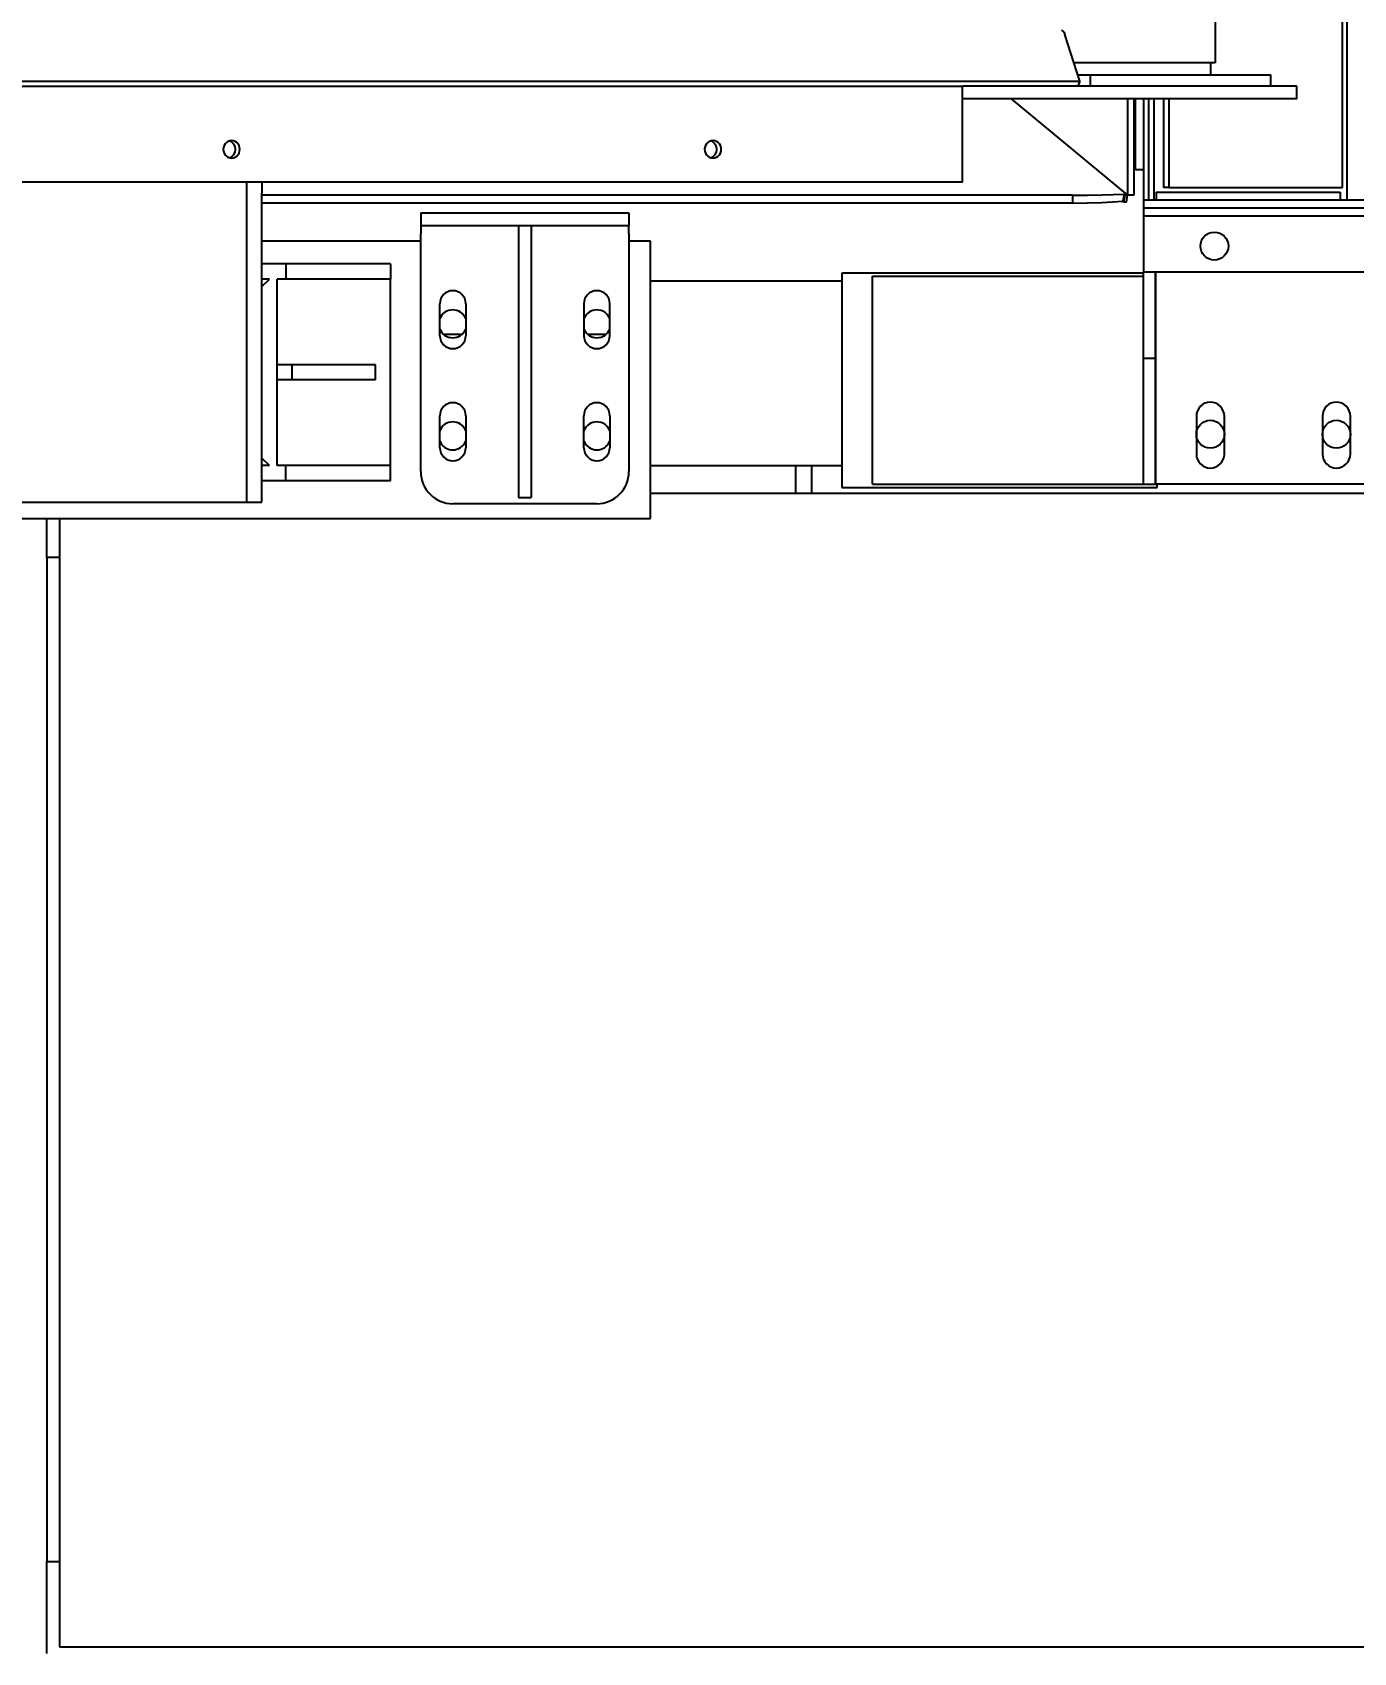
# Model space of a CAD drawing. Header units: millimetres. Extents: x 0 to 55611, y 0 to 32827.
# Drawn here: x 7772 to 8820, y 23646 to 24932 of the extents above; entities that cross this region are included whole.
import ezdxf

# ---------------------------------------------------------------- set-up
doc = ezdxf.new("R2010")
doc.units = ezdxf.units.MM
doc.header["$LTSCALE"] = 10
doc.header["$PDSIZE"] = -1
doc.linetypes.add('SLD-Continua', pattern=[0])
for name, color, linetype in [('CHUTE', 30, 'SLD-Continua'), ('EQUIPO', 30, 'SLD-Continua'), ('STRUC', 5, 'SLD-Continua')]:
    doc.layers.add(name, color=color, linetype=linetype)
doc.styles.add('1', font='romans.shx', dxfattribs={"height": 125})
doc.dimstyles.new('50', dxfattribs={"dimscale": 0, "dimtxt": 125, "dimasz": 125, "dimexe": 125, "dimexo": 125, "dimgap": 50, "dimtad": 1, "dimdec": 0, "dimlfac": 49.861111, "dimzin": 1, "dimtxsty": '1', "dimcen": 2.5, "dimclrd": 1, "dimclre": 1, "dimadec": 0, "dimazin": 0, "dimtfac": 1, "dimtdec": 0, "dimtmove": 0, "dimatfit": 3, "dimfxl": 1, "dimtzin": 1, "dimarcsym": 0})

# ---------------------------------------------------------------- blocks, each defined once
blk = doc.blocks.new('*D102')
at = {"color": 1, "lineweight": -2, "transparency": 16777216}
for p, q in [((2852.1, 28134.6), (2852.1, 29698.3)), ((14281.6, 24592.9), (14281.6, 29698.3)), ((2977.1, 29573.3), (14156.6, 29573.3))]:
    blk.add_line(p, q, dxfattribs=at)
at = {"color": 1, "transparency": 16777216}
for points in [[(2977.1, 29594.1), (2977.1, 29552.5), (2852.1, 29573.3)], [(14156.6, 29594.1), (14156.6, 29552.5), (14281.6, 29573.3)]]:
    blk.add_solid(points, dxfattribs=at)
at = {"layer": 'Defpoints', "color": 0, "transparency": 16777216}
for p in [(14281.6, 29573.3), (2852.1, 28009.6), (14281.6, 24467.9)]:
    blk.add_point(p, dxfattribs=at)
at = {"color": 0, "transparency": 16777216, "insert": (8566.3, 29748.3), "char_height": 125, "attachment_point": 2, "style": '1'}
blk.add_mtext('11430', dxfattribs=at)

msp = doc.modelspace()

# ---------------------------------------------------------------- linework, layer by layer
at = {"color": 7, "linetype": 'SLD-Continua', "lineweight": 25}
for p, q in [((8079.6, 24766.1), (7953.6, 24766.1)), ((8261.9, 24766.1), (8244.7, 24766.1)), ((8261.9, 24546.1), (8261.9, 24766.1)), ((8413.7, 24740.7), (8413.7, 24570.7)), ((8652.9, 24740.7), (8413.7, 24740.7)), ((8438, 24573.2), (8438, 24738.2)), ((8438, 24738.2), (8652.9, 24738.2)), ((8662.5, 24740.7), (8662.4, 24740.7)), ((8662.4, 24738.2), (8662.5, 24738.2)), ((8413.7, 24570.7), (8663.7, 24570.7)), ((8438, 24573.2), (8652.9, 24573.2)), ((8662.4, 24573.2), (8662.5, 24573.2)), ((8663.7, 24570.7), (8663.7, 24573.2)), ((7361.9, 24546.1), (8261.9, 24546.1))]:
    msp.add_line(p, q, dxfattribs=at)
for centre in [(8706, 24612.9), (8806, 24612.9)]:
    msp.add_circle(centre, 11.1, dxfattribs=at)
for centre, start, end in [((8105, 24700.5), 21.7868, 158.2132), ((8219.3, 24700.5), 21.7868, 158.2132), ((8105, 24700.5), 201.7868, 270), ((8105, 24700.5), 270, 338.2132), ((8219.3, 24700.5), 201.7868, 270), ((8219.3, 24700.5), 270, 338.2132), ((8105, 24611.6), 21.7868, 158.2132), ((8219.3, 24611.6), 21.7868, 158.2132), ((8105, 24611.6), 201.7868, 270), ((8105, 24611.6), 270, 338.2132), ((8219.3, 24611.6), 201.7868, 270), ((8219.3, 24611.6), 270, 338.2132)]:
    msp.add_arc(centre, 11.1, start, end, dxfattribs=at)
at = {"layer": 'CHUTE', "linetype": 'SLD-Continua', "lineweight": 25}
for p, q in [((8814.5, 24798.6), (8814.5, 26863.6)), ((8810.9, 24808.6), (8810.9, 26853.6)), ((8646.5, 24822.8), (8646.5, 24879)), ((8652.9, 24879), (8652.9, 24798.6)), ((8657.2, 24798.6), (8657.2, 24879)), ((8661.3, 24798.6), (8661.3, 24879)), ((8668.9, 24879), (8668.9, 24808.6)), ((8673, 24879), (8673, 24808.6)), ((8652.9, 24822.8), (8646.5, 24822.8)), ((8662.9, 24804.9), (8662.9, 24798.6)), ((8662.9, 24804.9), (8808.9, 24804.9)), ((8673, 24808.6), (8668.9, 24808.6)), ((8673, 24808.6), (8810.9, 24808.6)), ((8808.9, 24804.9), (8808.9, 24798.6)), ((9152.9, 24798.6), (8652.9, 24798.6)), ((8652.9, 24798.6), (8652.9, 24792.2)), ((8652.9, 24792.2), (8652.9, 24790.7)), ((9152.9, 24792.2), (8652.9, 24792.2)), ((8652.9, 24790.7), (8652.9, 24785.9)), ((9065.6, 24785.9), (8652.9, 24785.9)), ((8652.9, 24785.9), (8652.9, 24779.5)), ((8652.9, 24779.5), (8652.9, 24746.2)), ((8652.9, 24746.2), (8652.9, 24741.4)), ((9065.6, 24741.4), (8652.9, 24741.4)), ((8652.9, 24673.2), (8652.9, 24741.4)), ((8662.4, 24673.2), (8662.4, 24741.4)), ((8662.5, 24741.4), (8662.5, 24573.2)), ((8652.9, 24673.2), (8662.4, 24673.2)), ((8652.9, 24573.2), (8652.9, 24673.2)), ((8662.4, 24573.2), (8662.4, 24673.2)), ((8694.9, 24627.2), (8694.9, 24597.2)), ((8717.1, 24597.2), (8717.1, 24627.2)), ((8794.9, 24627.2), (8794.9, 24597.2)), ((8817.1, 24597.2), (8817.1, 24627.2)), ((8652.9, 24573.2), (8662.4, 24573.2)), ((8851.3, 24573.2), (8662.5, 24573.2))]:
    msp.add_line(p, q, dxfattribs=at)
msp.add_circle((8709.2, 24762.2), 11.1, dxfattribs=at)
for centre, start, end in [((8706, 24627.2), 0, 180), ((8806, 24627.2), 0, 180), ((8706, 24597.2), 180, 0), ((8806, 24597.2), 180, 0)]:
    msp.add_arc(centre, 11.1, start, end, dxfattribs=at)
at = {"layer": 'EQUIPO', "linetype": 'SLD-Continua', "lineweight": 25}
for p, q in [((8709.7, 26760.3), (8709.7, 24907.6)), ((8602.5, 24893.1), (8590.6, 24930.1)), ((8709.7, 24907.6), (8597.8, 24907.6)), ((8706.4, 24898), (8706.4, 24907.6)), ((7459.8, 24893.1), (8602.5, 24893.1)), ((8600.9, 24898), (8610.8, 24898)), ((8602.5, 24893.1), (8601, 24889)), ((8610.8, 24889), (8610.8, 24898)), ((8610.8, 24898), (8754.1, 24898)), ((8754.1, 24889), (8754.1, 24898)), ((4106, 24889), (8509.5, 24889)), ((8559.7, 24889), (8509.5, 24889)), ((8559.7, 24879), (8509.5, 24879)), ((8548, 24879), (8640.3, 24802.6)), ((8758, 24889), (8559.7, 24889)), ((8758, 24879), (8559.7, 24879)), ((8640.3, 24879), (8640.3, 24802.6)), ((8645.4, 24879), (8645.4, 24802.6)), ((8774.7, 24889), (8758, 24889)), ((8774.7, 24879), (8758, 24879)), ((8774.7, 24879), (8774.7, 24889)), ((8509.5, 24813), (8509.5, 24864)), ((8509.5, 24813), (3585.5, 24813)), ((7941.6, 24804.3), (7941.6, 24813)), ((7953.6, 24813), (7953.6, 24804.3)), ((7941.6, 24559), (7941.6, 24804.3)), ((7953.6, 24584), (7953.6, 24804.3)), ((8596.7, 24802.6), (7953.6, 24802.6)), ((8596.7, 24802.6), (8596.7, 24796.2)), ((8637.7, 24803.4), (8636.7, 24797.8)), ((8638.1, 24802.6), (8637.2, 24797)), ((8638.1, 24802.6), (8637.7, 24803.4)), ((8640.3, 24802.6), (8638.1, 24802.6)), ((8639.4, 24797), (8640.3, 24802.6)), ((8645.4, 24802.6), (8640.3, 24802.6)), ((8596.7, 24796.2), (7953.6, 24796.2)), ((8079.6, 24788.5), (8079.6, 24778.5)), ((8079.6, 24788.5), (8105, 24788.5)), ((8105, 24788.5), (8219.3, 24788.5)), ((8219.3, 24788.5), (8244.7, 24788.5)), ((8244.7, 24788.5), (8244.7, 24778.5)), ((8637.2, 24797), (8636.7, 24797.8)), ((8639.4, 24797), (8637.2, 24797)), ((8079.6, 24778.5), (8105, 24778.5)), ((8079.6, 24778.5), (8079.6, 24772.1)), ((8105, 24778.5), (8219.3, 24778.5)), ((8157.2, 24778.5), (8157.2, 24763.1)), ((8167.2, 24778.5), (8167.2, 24763.1)), ((8219.3, 24778.5), (8244.7, 24778.5)), ((8244.7, 24772.1), (8244.7, 24778.5)), ((8079.6, 24583.2), (8079.6, 24772.1)), ((8157.2, 24763.1), (8157.2, 24754.2)), ((8167.2, 24763.1), (8167.2, 24754.2)), ((8244.7, 24772.1), (8244.7, 24583.2)), ((8157.2, 24754.2), (8157.2, 24572.4)), ((8167.2, 24754.2), (8167.2, 24572.4)), ((7972.6, 24748), (7953.6, 24748)), ((7953.6, 24730), (7959.6, 24736)), ((7959.6, 24736), (7953.6, 24736)), ((7965.6, 24588), (7965.6, 24736)), ((7972.6, 24736), (7965.6, 24736)), ((7972.6, 24748), (7972.6, 24736)), ((8055.6, 24748), (7972.6, 24748)), ((8055.6, 24736), (7972.6, 24736)), ((8055.6, 24748), (8055.6, 24736)), ((8055.6, 24588), (8055.6, 24736)), ((8094.7, 24691.1), (8094.7, 24716.5)), ((8115.3, 24716.5), (8115.3, 24691.1)), ((8209, 24716.5), (8209, 24691.1)), ((8229.6, 24691.1), (8229.6, 24716.5)), ((7977.6, 24668), (7965.6, 24668)), ((7977.6, 24656), (7977.6, 24668)), ((8043.6, 24668), (7977.6, 24668)), ((8043.6, 24656), (8043.6, 24668)), ((7977.6, 24656), (7965.6, 24656)), ((8043.6, 24656), (7977.6, 24656)), ((8094.7, 24602.2), (8094.7, 24627.6)), ((8115.3, 24627.6), (8115.3, 24602.2)), ((8209, 24602.2), (8209, 24627.6)), ((8229.6, 24627.6), (8229.6, 24602.2)), ((7959.6, 24588), (7953.6, 24594)), ((7959.6, 24588), (7953.6, 24588)), ((7953.6, 24576), (7953.6, 24584)), ((7972.6, 24588), (7965.6, 24588)), ((7972.6, 24576), (7972.6, 24588)), ((8055.6, 24588), (7972.6, 24588)), ((8055.6, 24576), (8055.6, 24588)), ((7972.6, 24576), (7953.6, 24576)), ((7953.6, 24559), (7953.6, 24576)), ((8055.6, 24576), (7972.6, 24576)), ((8157.2, 24572.4), (8157.2, 24562.6)), ((8167.2, 24572.4), (8167.2, 24562.6)), ((7669.6, 24559), (7941.6, 24559)), ((7941.6, 24559), (7953.6, 24559)), ((8219.3, 24557.8), (8105, 24557.8)), ((8157.2, 24562.6), (8167.2, 24562.6))]:
    msp.add_line(p, q, dxfattribs=at)
at = {"layer": 'EQUIPO', "linetype": 'SLD-Continua', "lineweight": 25, "flags": 128}
for points in [[(8587.9, 24933.4), (8588.1, 24933.4), (8588.5, 24933.3), (8589, 24933), (8589.5, 24932.5), (8589.9, 24931.8), (8590.3, 24931), (8590.6, 24930.1)], [(7936.1, 24839), (7935.9, 24840.5), (7935.4, 24842), (7934.6, 24843.3), (7933.6, 24844.4), (7932.3, 24845.3), (7931, 24845.8), (7929.5, 24846), (7928, 24845.8), (7926.6, 24845.3), (7925.4, 24844.4), (7924.4, 24843.3), (7923.6, 24842), (7923.1, 24840.5), (7922.9, 24839), (7923.1, 24837.4), (7923.6, 24835.9), (7924.4, 24834.6), (7925.4, 24833.5), (7926.6, 24832.7), (7928, 24832.1), (7929.5, 24832), (7931, 24832.1), (7932.3, 24832.7), (7933.6, 24833.5), (7934.6, 24834.6), (7935.4, 24835.9), (7935.9, 24837.4), (7936.1, 24839)], [(8318, 24839), (8317.8, 24840.5), (8317.3, 24842), (8316.5, 24843.3), (8315.5, 24844.4), (8314.2, 24845.3), (8312.8, 24845.8), (8311.4, 24846), (8309.9, 24845.8), (8308.5, 24845.3), (8307.3, 24844.4), (8306.2, 24843.3), (8305.5, 24842), (8305, 24840.5), (8304.8, 24839), (8305, 24837.4), (8305.5, 24835.9), (8306.2, 24834.6), (8307.3, 24833.5), (8308.5, 24832.7), (8309.9, 24832.1), (8311.4, 24832), (8312.8, 24832.1), (8314.2, 24832.7), (8315.5, 24833.5), (8316.5, 24834.6), (8317.3, 24835.9), (8317.8, 24837.4), (8318, 24839)], [(8596.7, 24802.6), (8608.5, 24802.7), (8620.2, 24802.8), (8637.7, 24803.4)], [(8596.7, 24796.2), (8608.3, 24796.4), (8619.8, 24796.8), (8628.3, 24797.2), (8636.7, 24797.8)]]:
    msp.add_lwpolyline(points, dxfattribs=at)
at = {"layer": 'EQUIPO', "linetype": 'SLD-Continua', "lineweight": 25}
for centre, radius, start, end in [((7925.7, 24839.1), 6.93, 358.8299, 72.6896), ((7925.7, 24838.8), 6.93, 287.3104, 1.1701), ((8307.6, 24839.1), 6.93, 358.8299, 72.6896), ((8307.6, 24838.8), 6.93, 287.3104, 1.1701), ((8105, 24716.5), 10.3, 0, 180), ((8219.3, 24716.5), 10.3, 0, 180), ((8105, 24691.1), 10.3, 180, 0), ((8219.3, 24691.1), 10.3, 180, 0), ((8105, 24627.6), 10.3, 0, 180), ((8219.3, 24627.6), 10.3, 0, 180), ((8105, 24602.2), 10.3, 180, 0), ((8219.3, 24602.2), 10.3, 180, 0), ((8105, 24583.2), 25.4, 180, 270), ((8219.3, 24583.2), 25.4, 270, 0)]:
    msp.add_arc(centre, radius, start, end, dxfattribs=at)
msp.add_ellipse((8509.5, 24864), major_axis=(0, 25), ratio=0.000096, start_param=4.712389, end_param=6.283185, dxfattribs=at)
at = {"layer": 'STRUC', "linetype": 'SLD-Continua', "lineweight": 25}
for p, q in [((8413.7, 24734.4), (8261.9, 24734.4)), ((8097.4, 24692.4), (8112.6, 24692.4)), ((8211.7, 24692.4), (8226.9, 24692.4)), ((8413.7, 24587.8), (8261.9, 24587.8)), ((8376.9, 24587.8), (8376.9, 24565.8)), ((8389.6, 24587.8), (8389.6, 24565.8)), ((9580.1, 24565.8), (8261.9, 24565.8)), ((7782.9, 24521.1), (7782.9, 24546.1)), ((7792.9, 24546.1), (7792.9, 23650.8)), ((7782.9, 24515), (7782.9, 24521.1)), ((7782.9, 24515), (7782.9, 23718.4)), ((7792.9, 24515), (7782.9, 24515)), ((7782.9, 23717.6), (7782.9, 23718.4)), ((7782.9, 23718.4), (7792.9, 23718.4)), ((7782.9, 23645.3), (7782.9, 23717.6)), ((7792.9, 23650.8), (9651.9, 23650.8))]:
    msp.add_line(p, q, dxfattribs=at)

# ---------------------------------------------------------------- dimensions: what is measured, and where the dimension line sits
dim = msp.add_linear_dim(base=(14281.6064, 29573.3039), p1=(2852.0783, 28009.5829), p2=(14281.6064, 24467.9129), dimstyle='50', override={"dimscale": 1, "dimlfac": 1})
dim.commit()
dim.dimension.update_dxf_attribs({"geometry": '*D102', "text_midpoint": (8566.3181, 29573.3039), "dimtype": 160})

doc.saveas('drawing.dxf')
